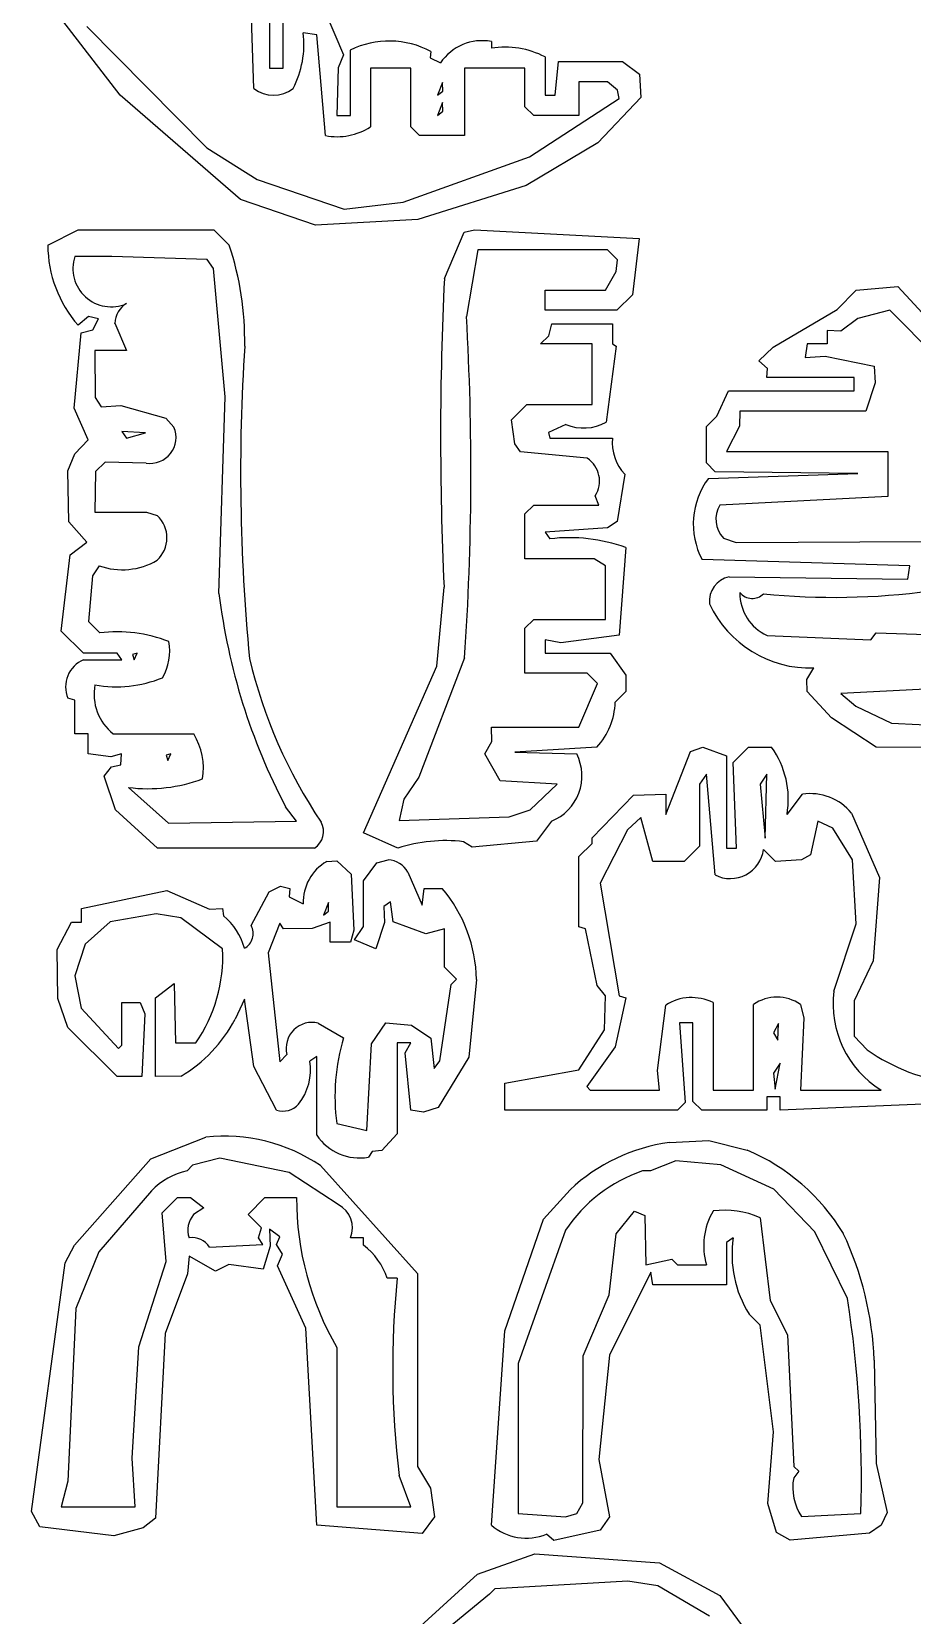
# Model space of a CAD drawing. Header units: millimetres. Extents: x 1.7 to 41.6, y 1.6 to 35.8.
# Drawn here: x 1.72 to 7.27, y 17.06 to 27.04 of the extents above; entities that cross this region are included whole.
import ezdxf

# ---------------------------------------------------------------- set-up
doc = ezdxf.new("R2010")
doc.units = ezdxf.units.MM
doc.linetypes.add('Continuous2', pattern=[0])
doc.layers.add('Unnamed Level 1', color=1, linetype='Continuous')

msp = doc.modelspace()

# ---------------------------------------------------------------- linework, layer by layer
at = {"layer": 'Unnamed Level 1', "color": 1, "linetype": 'Continuous2', "lineweight": -3}
for p, q in [((3.12, 26.686), (3.073, 28.031)), ((3.219, 28.029), (3.219, 26.813)), ((2.278, 26.644), (1.779, 27.291)), ((3.304, 26.813), (3.304, 27.321)), ((3.57, 27.168), (3.685, 26.898)), ((2.067, 27.076), (2.824, 26.312)), ((3.516, 27.025), (3.431, 27.037)), ((3.571, 26.389), (3.516, 27.025)), ((4.617, 26.982), (4.617, 26.94)), ((3.685, 26.898), (3.651, 26.816)), ((3.728, 26.516), (3.728, 26.928)), ((4.236, 26.919), (4.232, 26.88)), ((4.232, 26.88), (4.296, 26.847)), ((4.956, 26.885), (4.956, 26.643)), ((5.019, 26.643), (5.041, 26.855)), ((5.041, 26.855), (5.444, 26.855)), ((5.444, 26.855), (5.55, 26.776)), ((3.219, 26.813), (3.304, 26.813)), ((3.651, 26.816), (3.643, 26.516)), ((4.109, 26.813), (3.855, 26.813)), ((3.855, 26.813), (3.855, 26.444)), ((4.109, 26.444), (4.109, 26.813)), ((4.829, 26.813), (4.448, 26.813)), ((4.448, 26.813), (4.448, 26.389)), ((4.829, 26.571), (4.829, 26.813)), ((5.55, 26.776), (5.56, 26.63)), ((3.12, 26.6859), (3.12, 26.686)), ((4.31, 26.724), (4.278, 26.643)), ((4.278, 26.643), (4.311, 26.67)), ((4.311, 26.67), (4.31, 26.724)), ((5.35, 26.728), (5.168, 26.728)), ((5.168, 26.728), (5.168, 26.516)), ((5.412, 26.675), (5.35, 26.728)), ((5.422, 26.622), (5.412, 26.675)), ((3.035, 25.987), (2.278, 26.644)), ((4.31, 26.597), (4.278, 26.516)), ((4.311, 26.543), (4.31, 26.597)), ((4.884, 26.516), (4.829, 26.571)), ((4.858, 26.256), (5.422, 26.622)), ((4.956, 26.643), (5.019, 26.643)), ((5.56, 26.63), (5.288, 26.343)), ((3.643, 26.516), (3.728, 26.516)), ((4.278, 26.516), (4.311, 26.543)), ((5.168, 26.516), (4.884, 26.516)), ((4.164, 26.389), (4.109, 26.444)), ((4.448, 26.389), (4.164, 26.389)), ((2.824, 26.312), (3.14, 26.112)), ((4.061, 25.97), (4.858, 26.256)), ((5.288, 26.343), (4.836, 26.075)), ((3.14, 26.112), (3.689, 25.926)), ((4.836, 26.075), (4.154, 25.86)), ((3.509, 25.824), (3.035, 25.987)), ((3.689, 25.926), (4.061, 25.97)), ((4.154, 25.86), (3.509, 25.824)), ((1.821, 25.699), (2.012, 25.796)), ((2.012, 25.796), (2.868, 25.796)), ((2.868, 25.796), (2.965, 25.699)), ((4.321, 25.488), (4.445, 25.781)), ((4.445, 25.781), (4.511, 25.796)), ((4.511, 25.796), (5.549, 25.741)), ((4.532, 25.669), (4.46, 25.249)), ((5.35, 25.669), (4.532, 25.669)), ((5.413, 25.606), (5.35, 25.669)), ((5.549, 25.741), (5.507, 25.385)), ((2.224, 25.627), (1.991, 25.627)), ((2.826, 25.609), (2.224, 25.627)), ((2.866, 25.552), (2.826, 25.609)), ((2.938, 24.742), (2.866, 25.552)), ((5.404, 25.532), (5.413, 25.606)), ((5.337, 25.415), (5.404, 25.532)), ((4.956, 25.288), (4.956, 25.415)), ((4.956, 25.415), (5.337, 25.415)), ((5.507, 25.385), (5.409, 25.288)), ((6.798, 25.294), (6.917, 25.415)), ((6.917, 25.415), (7.18, 25.438)), ((7.18, 25.438), (7.836, 24.725)), ((5.409, 25.288), (4.956, 25.288)), ((6.394, 25.055), (6.798, 25.294)), ((7.129, 25.288), (6.927, 25.237)), ((7.419, 24.998), (7.129, 25.288)), ((2.077, 25.249), (2.012, 25.194)), ((2.031, 25.146), (2.104, 25.166)), ((2.141, 25.235), (2.077, 25.249)), ((2.104, 25.166), (2.141, 25.235)), ((2.244, 25.2058), (2.244, 25.206)), ((2.244, 25.206), (2.317, 25.034)), ((4.979, 25.128), (4.998, 25.203)), ((4.998, 25.203), (5.38, 25.203)), ((5.38, 25.203), (5.38, 25.076)), ((6.821, 25.157), (6.735, 25.161)), ((6.735, 25.161), (6.735, 25.076)), ((6.927, 25.237), (6.821, 25.157)), ((1.988, 24.671), (2.031, 25.146)), ((4.926, 25.076), (4.979, 25.128)), ((5.252, 25.076), (4.926, 25.076)), ((5.252, 24.695), (5.252, 25.076)), ((5.404, 25.062), (5.34, 24.583)), ((5.38, 25.076), (5.404, 25.062)), ((6.303, 24.97), (6.394, 25.055)), ((6.608, 25.076), (6.596, 24.991)), ((6.735, 25.076), (6.608, 25.076)), ((2.317, 25.034), (2.118, 25.034)), ((2.118, 25.034), (2.12, 24.739)), ((6.357, 24.922), (6.303, 24.97)), ((6.596, 24.991), (6.721, 24.999)), ((6.721, 24.999), (7.031, 24.937)), ((6.354, 24.864), (6.357, 24.922)), ((6.904, 24.864), (6.354, 24.864)), ((6.904, 24.78), (6.904, 24.864)), ((7.031, 24.937), (7.036, 24.831)), ((6.039, 24.622), (6.112, 24.78)), ((6.112, 24.78), (6.904, 24.78)), ((7.036, 24.831), (6.977, 24.652)), ((2.076, 24.471), (1.988, 24.671)), ((2.12, 24.739), (2.157, 24.68)), ((2.157, 24.68), (2.281, 24.689)), ((2.281, 24.689), (2.564, 24.609)), ((2.9, 23.504), (2.938, 24.742)), ((4.744, 24.598), (4.841, 24.695)), ((4.841, 24.695), (5.252, 24.695)), ((6.184, 24.653), (6.182, 24.557)), ((6.977, 24.652), (6.184, 24.653)), ((2.564, 24.609), (2.616, 24.551)), ((4.766, 24.446), (4.744, 24.598)), ((5.087, 24.568), (4.978, 24.518)), ((5.973, 24.555), (6.039, 24.622)), ((5.973, 24.326), (5.973, 24.555)), ((6.182, 24.557), (6.1, 24.398)), ((1.991, 24.383), (2.076, 24.471)), ((2.437, 24.515), (2.287, 24.525)), ((2.287, 24.525), (2.317, 24.483)), ((2.317, 24.483), (2.437, 24.515)), ((4.978, 24.518), (4.986, 24.483)), ((4.986, 24.483), (5.38, 24.483)), ((1.948, 24.276), (1.991, 24.383)), ((4.801, 24.396), (4.766, 24.446)), ((5.222, 24.356), (4.801, 24.396)), ((6.1, 24.398), (7.116, 24.398)), ((7.116, 24.398), (7.116, 24.114)), ((1.954, 23.956), (1.948, 24.276)), ((2.121, 24.273), (2.118, 24.017)), ((2.183, 24.331), (2.121, 24.273)), ((2.44, 24.325), (2.183, 24.331)), ((5.458, 24.255), (5.411, 23.958)), ((6.027, 24.271), (5.973, 24.326)), ((5.985, 24.229), (6.927, 24.26)), ((6.927, 24.26), (6.027, 24.271)), ((4.829, 24.005), (4.884, 24.06)), ((4.884, 24.06), (5.295, 24.06)), ((5.295, 24.06), (5.272, 24.119)), ((7.116, 24.114), (6.057, 24.06)), ((2.067, 23.827), (1.954, 23.956)), ((2.118, 24.017), (2.444, 24.017)), ((2.444, 24.017), (2.511, 23.994)), ((4.829, 23.721), (4.829, 24.005)), ((5.411, 23.958), (5.35, 23.917)), ((5.35, 23.917), (4.956, 23.89)), ((4.956, 23.89), (4.986, 23.848)), ((1.961, 23.747), (2.067, 23.827)), ((5.464, 23.793), (5.422, 23.24)), ((6.08, 23.852), (6.16, 23.825)), ((6.16, 23.825), (7.33, 23.831)), ((1.906, 23.267), (1.961, 23.747)), ((2.145, 23.678), (2.102, 23.614)), ((5.265, 23.721), (4.829, 23.721)), ((5.337, 23.678), (5.265, 23.721)), ((5.337, 23.339), (5.337, 23.678)), ((7.256, 23.678), (5.945, 23.718)), ((7.243, 23.593), (7.256, 23.678)), ((2.102, 23.614), (2.077, 23.327)), ((6.116, 23.609), (7.243, 23.593)), ((4.274, 23.046), (4.319, 23.544)), ((2.046, 23.128), (1.906, 23.267)), ((2.077, 23.327), (2.148, 23.255)), ((4.829, 23.285), (4.884, 23.339)), ((4.829, 23.001), (4.829, 23.285)), ((4.884, 23.339), (5.337, 23.339)), ((7.01, 23.212), (7.044, 23.255)), ((7.044, 23.255), (7.718, 23.233)), ((5.054, 23.193), (4.956, 23.212)), ((4.956, 23.212), (4.956, 23.128)), ((5.422, 23.24), (5.054, 23.193)), ((6.355, 23.239), (7.01, 23.212)), ((2.257, 23.128), (2.046, 23.128)), ((2.046, 23.085), (2.287, 23.085)), ((2.287, 23.085), (2.257, 23.128)), ((2.384, 23.128), (2.355, 23.119)), ((2.355, 23.119), (2.365, 23.085)), ((2.365, 23.085), (2.384, 23.128)), ((4.448, 23.097), (4.159, 22.346)), ((4.956, 23.128), (5.367, 23.128)), ((5.367, 23.128), (5.464, 22.988)), ((3.812, 21.996), (4.274, 23.046)), ((5.222, 23.001), (4.829, 23.001)), ((5.286, 22.937), (5.222, 23.001)), ((5.464, 22.988), (5.464, 22.886)), ((6.606, 22.961), (6.65, 23.034)), ((6.608, 22.886), (6.606, 22.961)), ((5.168, 22.662), (5.286, 22.937)), ((5.464, 22.886), (5.398, 22.819)), ((6.761, 22.719), (6.608, 22.886)), ((7.396, 22.903), (6.82, 22.874)), ((6.82, 22.874), (6.915, 22.793)), ((1.991, 22.831), (1.948, 22.844)), ((1.991, 22.619), (1.991, 22.831)), ((6.915, 22.793), (7.14, 22.686)), ((4.619, 22.571), (4.617, 22.662)), ((4.617, 22.662), (5.168, 22.662)), ((7.044, 22.535), (6.761, 22.719)), ((7.14, 22.686), (8.768, 22.607)), ((2.076, 22.619), (1.991, 22.619)), ((2.076, 22.492), (2.076, 22.619)), ((2.233, 22.619), (2.741, 22.619)), ((4.575, 22.492), (4.619, 22.571)), ((2.219, 22.474), (2.076, 22.492)), ((2.286, 22.493), (2.219, 22.474)), ((2.282, 22.424), (2.286, 22.493)), ((2.596, 22.492), (2.567, 22.484)), ((2.567, 22.484), (2.577, 22.45)), ((2.577, 22.45), (2.596, 22.492)), ((4.672, 22.323), (4.575, 22.492)), ((5.282, 22.535), (4.764, 22.503)), ((4.764, 22.503), (5.155, 22.492)), ((5.718, 22.111), (5.873, 22.508)), ((5.873, 22.508), (5.951, 22.535)), ((5.951, 22.535), (6.1, 22.48)), ((6.1, 22.48), (6.1, 21.899)), ((6.142, 22.438), (6.239, 22.535)), ((6.239, 22.535), (6.384, 22.535)), ((8.622, 22.524), (7.044, 22.535)), ((2.176, 22.353), (2.222, 22.412)), ((2.222, 22.412), (2.282, 22.424)), ((5.973, 22.365), (5.93, 22.302)), ((6.027, 21.73), (5.973, 22.365)), ((6.163, 21.899), (6.142, 22.438)), ((6.354, 22.365), (6.311, 22.302)), ((6.343, 21.961), (6.354, 22.365)), ((2.248, 22.14), (2.176, 22.353)), ((2.33, 22.281), (2.581, 22.057)), ((4.159, 22.346), (4.066, 22.208)), ((5.032, 22.302), (4.672, 22.323)), ((4.862, 22.14), (5.032, 22.302)), ((5.93, 22.302), (5.93, 21.912)), ((6.311, 22.302), (6.343, 21.961)), ((3.389, 22.069), (3.32, 22.159)), ((4.066, 22.208), (4.035, 22.073)), ((5.252, 21.964), (5.513, 22.232)), ((5.513, 22.232), (5.718, 22.238)), ((5.718, 22.238), (5.718, 22.111)), ((6.481, 22.111), (6.578, 22.238)), ((2.512, 21.899), (2.248, 22.14)), ((2.581, 22.057), (3.389, 22.069)), ((4.035, 22.073), (4.729, 22.096)), ((4.729, 22.096), (4.862, 22.14)), ((4.996, 22.069), (4.901, 21.942)), ((5.56, 22.092), (5.475, 22.014)), ((5.634, 21.815), (5.56, 22.092)), ((6.675, 22.068), (6.629, 21.857)), ((6.769, 22.025), (6.675, 22.068)), ((6.888, 22.119), (7.064, 21.713)), ((4.027, 21.899), (3.812, 21.996)), ((5.252, 21.929), (5.252, 21.964)), ((5.475, 22.014), (5.302, 21.679)), ((6.893, 21.826), (6.769, 22.025)), ((3.503, 21.899), (2.512, 21.899)), ((4.496, 21.905), (4.442, 21.939)), ((4.901, 21.942), (4.496, 21.905)), ((5.168, 21.845), (5.252, 21.929)), ((5.93, 21.912), (5.833, 21.815)), ((6.1, 21.899), (6.163, 21.899)), ((6.409, 21.815), (6.333, 21.891)), ((6.629, 21.857), (6.572, 21.824)), ((3.579, 21.815), (3.643, 21.818)), ((3.643, 21.818), (3.734, 21.735)), ((3.812, 21.692), (3.894, 21.807)), ((3.894, 21.807), (3.967, 21.824)), ((5.168, 21.403), (5.168, 21.845)), ((5.833, 21.815), (5.634, 21.815)), ((6.572, 21.824), (6.409, 21.815)), ((6.916, 21.421), (6.893, 21.826)), ((3.217, 21.624), (3.288, 21.659)), ((3.288, 21.659), (3.346, 21.645)), ((3.734, 21.735), (3.749, 21.382)), ((3.812, 21.404), (3.812, 21.692)), ((4.09, 21.747), (4.18, 21.54)), ((5.302, 21.679), (5.422, 20.967)), ((7.064, 21.713), (7.025, 21.188)), ((2.033, 21.518), (2.572, 21.632)), ((2.572, 21.632), (2.84, 21.515)), ((3.102, 21.411), (3.217, 21.624)), ((3.346, 21.645), (3.343, 21.591)), ((3.343, 21.591), (3.431, 21.548)), ((3.982, 21.56), (3.939, 21.53)), ((3.998, 21.435), (3.982, 21.56)), ((4.18, 21.54), (4.193, 21.645)), ((4.193, 21.645), (4.308, 21.645)), ((2.033, 21.433), (2.033, 21.518)), ((2.504, 21.485), (2.214, 21.435)), ((2.659, 21.46), (2.504, 21.485)), ((2.923, 21.264), (2.659, 21.46)), ((2.84, 21.515), (2.923, 21.518)), ((2.923, 21.518), (2.928, 21.472)), ((3.59, 21.556), (3.558, 21.476)), ((3.558, 21.476), (3.591, 21.502)), ((3.591, 21.502), (3.59, 21.556)), ((3.939, 21.53), (3.943, 21.43)), ((1.88, 21.261), (1.97, 21.433)), ((1.97, 21.433), (2.033, 21.433)), ((2.214, 21.435), (2.056, 21.294)), ((3.283, 21.425), (3.21, 21.24)), ((3.306, 21.391), (3.283, 21.425)), ((3.488, 21.393), (3.306, 21.391)), ((3.6, 21.433), (3.488, 21.393)), ((3.6, 21.306), (3.6, 21.433)), ((3.749, 21.382), (3.728, 21.306)), ((3.755, 21.321), (3.812, 21.404)), ((3.943, 21.43), (3.888, 21.264)), ((4.205, 21.359), (3.998, 21.435)), ((4.321, 21.391), (4.205, 21.359)), ((4.321, 21.149), (4.321, 21.391)), ((5.21, 21.391), (5.168, 21.403)), ((5.285, 21.034), (5.21, 21.391)), ((6.777, 20.997), (6.916, 21.421)), ((1.885, 20.951), (1.88, 21.261)), ((2.056, 21.294), (1.991, 21.094)), ((3.728, 21.306), (3.6, 21.306)), ((3.888, 21.264), (3.755, 21.321)), ((3.21, 21.24), (3.283, 20.553)), ((7.025, 21.188), (6.904, 20.937)), ((1.991, 21.094), (2.032, 20.891)), ((4.397, 21.073), (4.321, 21.149)), ((4.363, 21.04), (4.397, 21.073)), ((4.524, 21.071), (4.475, 20.581)), ((2.499, 20.955), (2.617, 21.045)), ((2.617, 21.045), (2.626, 20.671)), ((4.293, 20.558), (4.363, 21.04)), ((5.337, 20.967), (5.285, 21.034)), ((5.331, 20.754), (5.337, 20.967)), ((5.422, 20.967), (5.464, 20.955)), ((1.948, 20.768), (1.885, 20.951)), ((2.032, 20.891), (2.266, 20.637)), ((2.287, 20.658), (2.287, 20.925)), ((2.287, 20.925), (2.402, 20.925)), ((2.402, 20.925), (2.433, 20.854)), ((2.499, 20.459), (2.499, 20.955)), ((3.06, 20.948), (3.001, 20.82)), ((3.119, 20.523), (3.06, 20.948)), ((5.464, 20.955), (5.398, 20.647)), ((5.665, 20.498), (5.716, 20.91)), ((6.015, 20.925), (6.015, 20.374)), ((6.269, 20.374), (6.269, 20.913)), ((6.566, 20.9129), (6.566, 20.913)), ((6.566, 20.913), (6.587, 20.827)), ((6.904, 20.937), (6.904, 20.713)), ((2.257, 20.459), (1.948, 20.768)), ((2.433, 20.854), (2.414, 20.459)), ((3.526, 20.796), (3.685, 20.704)), ((3.861, 20.665), (3.952, 20.798)), ((3.952, 20.798), (4.113, 20.784)), ((4.113, 20.784), (4.236, 20.701)), ((5.888, 20.798), (5.803, 20.798)), ((5.803, 20.798), (5.839, 20.296)), ((5.888, 20.302), (5.888, 20.798)), ((6.428, 20.794), (6.396, 20.734)), ((6.424, 20.689), (6.428, 20.794)), ((6.587, 20.827), (6.566, 20.374)), ((2.626, 20.671), (2.753, 20.671)), ((3.831, 20.12), (3.861, 20.665)), ((4.024, 20.671), (4.023, 20.098)), ((4.109, 20.671), (4.024, 20.671)), ((4.073, 20.609), (4.109, 20.671)), ((4.236, 20.701), (4.257, 20.51)), ((5.168, 20.501), (5.331, 20.754)), ((6.396, 20.734), (6.424, 20.689)), ((6.904, 20.713), (6.986, 20.628)), ((2.266, 20.637), (2.287, 20.658)), ((3.283, 20.553), (3.328, 20.598)), ((3.516, 20.586), (3.473, 20.556)), ((3.516, 20.09), (3.516, 20.586)), ((4.109, 20.247), (4.073, 20.609)), ((4.475, 20.581), (4.281, 20.264)), ((5.398, 20.647), (5.219, 20.396)), ((2.414, 20.459), (2.257, 20.459)), ((2.661, 20.461), (2.499, 20.459)), ((3.262, 20.247), (3.119, 20.523)), ((4.257, 20.51), (4.293, 20.558)), ((4.702, 20.417), (5.168, 20.501)), ((5.676, 20.374), (5.665, 20.498)), ((6.438, 20.544), (6.396, 20.48)), ((6.396, 20.48), (6.407, 20.379)), ((6.407, 20.379), (6.438, 20.544)), ((4.702, 20.247), (4.702, 20.417)), ((5.219, 20.396), (5.24, 20.374)), ((5.24, 20.374), (5.676, 20.374)), ((6.015, 20.374), (6.269, 20.374)), ((6.566, 20.374), (7.074, 20.374)), ((4.281, 20.264), (4.189, 20.234)), ((5.839, 20.296), (5.791, 20.247)), ((5.943, 20.247), (5.888, 20.302)), ((6.438, 20.332), (6.354, 20.332)), ((6.354, 20.332), (6.354, 20.247)), ((6.438, 20.247), (6.438, 20.332)), ((7.576, 20.296), (6.438, 20.247)), ((3.643, 20.163), (3.831, 20.12)), ((4.189, 20.234), (4.109, 20.247)), ((5.791, 20.247), (4.702, 20.247)), ((6.354, 20.247), (5.943, 20.247)), ((2.471, 19.941), (2.817, 20.078)), ((4.023, 20.098), (3.927, 19.993)), ((3.866, 19.987), (3.842, 19.951)), ((3.927, 19.993), (3.866, 19.987)), ((5.74, 20.044), (5.989, 20.057)), ((5.989, 20.057), (6.23, 19.995)), ((1.989, 19.396), (2.471, 19.941)), ((2.732, 19.9), (2.699, 19.866)), ((2.906, 19.946), (2.732, 19.9)), ((3.343, 19.854), (2.906, 19.946)), ((3.54, 19.898), (4.151, 19.218)), ((5.621, 19.866), (5.569, 19.865)), ((5.779, 19.928), (5.621, 19.866)), ((6.063, 19.903), (5.779, 19.928)), ((6.397, 19.749), (6.063, 19.903)), ((3.652, 19.652), (3.343, 19.854)), ((2.474, 19.739), (2.143, 19.354)), ((2.542, 19.6), (2.639, 19.697)), ((2.639, 19.697), (2.72, 19.697)), ((2.72, 19.697), (2.804, 19.633)), ((3.083, 19.591), (3.189, 19.697)), ((3.189, 19.697), (3.389, 19.697)), ((4.946, 19.56), (5.113, 19.745)), ((6.656, 19.48), (6.397, 19.749)), ((2.568, 19.294), (2.542, 19.6)), ((2.804, 19.633), (2.74, 19.59)), ((3.168, 19.506), (3.083, 19.591)), ((5.404, 19.468), (5.519, 19.612)), ((5.519, 19.612), (5.584, 19.584)), ((5.584, 19.584), (5.591, 19.273)), ((6.311, 19.569), (6.374, 19.047)), ((3.148, 19.443), (3.168, 19.506)), ((3.284, 19.45), (3.219, 19.497)), ((3.219, 19.497), (3.222, 19.39)), ((4.702, 18.856), (4.946, 19.56)), ((5.084, 19.491), (4.786, 18.65)), ((5.36, 19.083), (5.404, 19.468)), ((6.862, 19.061), (6.656, 19.48)), ((1.931, 19.285), (1.989, 19.396)), ((2.84, 19.384), (3.177, 19.4)), ((3.177, 19.4), (3.148, 19.443)), ((3.222, 19.39), (3.179, 19.246)), ((3.262, 19.4), (3.284, 19.45)), ((3.301, 19.339), (3.262, 19.4)), ((3.812, 19.443), (3.728, 19.443)), ((3.812, 19.396), (3.812, 19.443)), ((6.142, 19.443), (6.1, 19.413)), ((6.1, 19.413), (6.1, 19.146)), ((1.719, 17.719), (1.931, 19.285)), ((2.143, 19.354), (1.997, 18.998)), ((2.395, 18.757), (2.568, 19.294)), ((2.711, 19.328), (2.701, 19.216)), ((2.878, 19.232), (2.711, 19.328)), ((2.961, 19.274), (2.878, 19.232)), ((3.179, 19.246), (2.961, 19.274)), ((3.268, 19.267), (3.301, 19.339)), ((3.447, 18.874), (3.268, 19.267)), ((5.591, 19.273), (5.755, 19.309)), ((5.755, 19.309), (5.791, 19.273)), ((5.791, 19.273), (5.973, 19.273)), ((2.701, 19.216), (2.561, 18.84)), ((4.024, 19.188), (3.961, 19.188)), ((4.151, 19.218), (4.151, 18.002)), ((5.623, 19.226), (5.362, 18.704)), ((5.634, 19.146), (5.623, 19.226)), ((5.196, 18.7), (5.36, 19.083)), ((6.1, 19.146), (5.634, 19.146)), ((1.997, 18.998), (1.948, 17.909)), ((6.311, 18.892), (6.242, 18.962)), ((6.374, 19.047), (6.483, 18.832)), ((3.516, 17.633), (3.447, 18.874)), ((6.396, 18.221), (6.311, 18.892)), ((2.561, 18.84), (2.499, 17.676)), ((4.617, 17.633), (4.702, 18.856)), ((6.483, 18.832), (6.523, 18.002)), ((2.353, 18.054), (2.395, 18.757)), ((3.643, 18.752), (3.643, 17.748)), ((5.193, 17.773), (5.196, 18.7)), ((5.362, 18.704), (5.295, 18.045)), ((7.031, 18.672), (7.043, 18.021)), ((4.786, 18.65), (4.786, 17.706)), ((6.36, 17.769), (6.396, 18.221)), ((2.372, 17.748), (2.353, 18.054)), ((4.151, 18.002), (4.233, 17.865)), ((5.295, 18.045), (5.361, 17.685)), ((6.523, 18.002), (6.556, 17.973)), ((6.556, 17.973), (6.523, 17.93)), ((7.043, 18.021), (7.113, 17.711)), ((1.948, 17.909), (1.906, 17.748)), ((4.109, 17.748), (4.036, 17.946)), ((4.233, 17.865), (4.259, 17.685)), ((5.156, 17.706), (5.193, 17.773)), ((6.414, 17.587), (6.36, 17.769)), ((1.77, 17.621), (1.719, 17.719)), ((1.906, 17.748), (2.372, 17.748)), ((2.499, 17.676), (2.422, 17.616)), ((3.643, 17.748), (4.109, 17.748)), ((4.259, 17.685), (4.181, 17.579)), ((4.786, 17.706), (5.084, 17.685)), ((5.084, 17.685), (5.156, 17.706)), ((5.361, 17.685), (5.303, 17.6)), ((6.573, 17.686), (6.947, 17.706)), ((7.113, 17.711), (7.074, 17.633)), ((2.236, 17.564), (1.77, 17.621)), ((2.422, 17.616), (2.236, 17.564)), ((4.181, 17.579), (3.516, 17.633)), ((5.011, 17.536), (4.965, 17.575)), ((5.303, 17.6), (5.011, 17.536)), ((6.501, 17.537), (6.414, 17.587)), ((7, 17.582), (6.501, 17.537)), ((7.074, 17.633), (7, 17.582)), ((4.53, 17.323), (4.892, 17.452)), ((4.892, 17.452), (5.678, 17.395)), ((5.678, 17.395), (6.058, 17.189)), ((4.098, 16.931), (4.53, 17.323)), ((5.477, 17.279), (4.638, 17.231)), ((5.666, 17.25), (5.477, 17.279)), ((4.605, 17.198), (4.152, 16.826)), ((4.638, 17.231), (4.605, 17.198)), ((5.992, 17.058), (5.666, 17.25)), ((6.058, 17.189), (6.501, 16.59))]:
    msp.add_line(p, q, dxfattribs=at)
for centre, radius, start, end in [((2.8319, 26.9649), 0.6034, 332.47017, 6.86256), ((3.9732, 26.4291), 0.5559, 61.79368, 116.17618), ((4.5591, 26.6706), 0.3167, 79.45747, 146.16159), ((4.7016, 26.3894), 0.5571, 62.83141, 98.73792), ((3.2434, 26.8419), 0.199, 231.65518, 308.3908), ((3.6433, 26.7766), 0.3943, 259.43932, 302.48146), ((2.5887, 25.7007), 0.7677, 180.12818, 221.30609), ((1.1156, 25.0915), 1.9466, 359.16022, 18.18332), ((2.2209, 25.552), 0.2419, 161.92584, 293.40472), ((24.768, 24.495), 20.4711, 177.21948, 182.66263), ((2.3846, 25.2067), 0.1406, 118.73437, 180.35607), ((-12.5485, 24.2678), 17.0368, 356.0594, 3.30162), ((15.3929, 24.2661), 12.3566, 176.30255, 185.44327), ((2.4652, 24.4869), 0.1639, 261.16747, 23.01205), ((5.1979, 24.8394), 0.2932, 247.78357, 299.00295), ((5.6729, 24.4559), 0.2941, 174.70476, 223.06754), ((5.1253, 24.2118), 0.1736, 327.67439, 56.15169), ((6.373, 23.9416), 0.4829, 143.46738, 207.5809), ((6.2072, 23.9713), 0.1744, 149.4467, 223.17332), ((2.3808, 23.854), 0.1912, 312.51711, 47.07512), ((5.1074, 22.7989), 1.0561, 70.26921, 96.60315), ((2.2901, 24.086), 0.433, 250.42827, 300.52641), ((6.1495, 23.4543), 0.1583, 102.20581, 185.8988), ((6.797, 23.9828), 3.9263, 187.00493, 207.6788), ((6.2616, 23.5722), 0.1001, 219.16134, 314.65135), ((6.4754, 23.5044), 0.2914, 179.09756, 245.5973), ((6.7766, 27.9835), 4.5045, 264.335, 277.73626), ((6.6296, 23.7386), 0.7049, 205.24163, 271.65993), ((2.2595, 22.3833), 0.8788, 68.33053, 97.29), ((2.2535, 23.1412), 0.3357, 329.9268, 10.08594), ((2.1153, 22.9164), 0.1823, 112.338, 203.40459), ((6.1555, 23.8225), 3.1489, 193.37615, 213.97003), ((2.2547, 23.6729), 0.7574, 259.60231, 292.45772), ((2.4314, 22.8687), 0.3189, 169.28732, 231.53994), ((4.9584, 22.8329), 0.4398, 317.36984, 358.19463), ((2.3899, 22.4037), 0.4119, 350.40089, 31.51976), ((4.8814, 22.3535), 0.3067, 291.9454, 26.85352), ((5.9217, 22.2062), 0.5673, 350.34442, 35.42744), ((2.4524, 23.2623), 0.9889, 262.88941, 290.33066), ((6.6299, 21.91), 0.3321, 39.00619, 98.99359), ((3.4339, 22.0034), 0.1252, 303.48585, 28.44213), ((4.3257, 20.973), 0.973, 83.13451, 107.87686), ((6.1231, 21.9187), 0.2118, 243.0249, 352.47647), ((3.7258, 21.5591), 0.295, 119.8419, 182.1584), ((3.9623, 21.6797), 0.1444, 27.78166, 88.1236), ((3.5985, 21.0504), 0.9257, 1.27655, 39.9671), ((2.6826, 21.1685), 0.3903, 14.76739, 51.04382), ((3.012, 21.3598), 0.1036, 297.60987, 29.65477), ((1.9633, 21.2183), 0.9608, 325.2779, 2.72958), ((6.4174, 20.702), 0.258, 54.84334, 125.11834), ((7.4089, 20.9159), 0.6371, 172.68982, 238.28661), ((5.8787, 20.6538), 0.3035, 63.32264, 122.42105), ((2.1917, 21.246), 0.9146, 300.87419, 332.23994), ((3.4869, 20.6371), 0.1636, 76.16599, 193.83391), ((4.9059, 20.3371), 1.2748, 163.27265, 187.84894), ((7.674, 21.6016), 1.1921, 234.75284, 263.54707), ((3.1234, 20.5028), 0.3536, 321.98435, 8.65358), ((3.3015, 20.3784), 0.1372, 253.26496, 317.10672), ((2.931, 18.9938), 1.0902, 56.03823, 96.00113), ((3.7859, 20.2713), 0.3252, 213.88518, 279.92987), ((5.8947, 18.9128), 1.1418, 97.78519, 133.20527), ((5.7241, 18.7975), 1.3, 31.20367, 67.09733), ((2.8023, 19.4201), 0.4577, 103.04716, 135.83779), ((5.8884, 18.9494), 0.9697, 109.22823, 146.046), ((5.2574, 19.6926), 1.8684, 179.86438, 210.22551), ((2.8548, 19.491), 0.1516, 139.21801, 198.46174), ((3.5773, 19.5065), 0.1636, 337.15778, 62.80872), ((6.3855, 19.394), 0.4298, 149.52514, 196.34959), ((6.0901, 19.0887), 0.5287, 65.30244, 98.16607), ((4.9486, 18.5871), 2.0841, 2.33548, 25.09512), ((2.7315, 19.3173), 0.1274, 31.58547, 99.25907), ((3.5449, 19.0473), 0.4392, 18.68069, 52.55066), ((6.8413, 19.3375), 0.7072, 171.41856, 212.07035), ((9.5535, 18.6204), 5.5585, 174.13874, 186.96838), ((-0.3937, 17.9257), 7.3439, 358.28593, 8.89316), ((6.8433, 17.8685), 0.3261, 169.13311, 214.02839), ((4.8385, 17.8887), 0.3383, 229.10732, 291.96772)]:
    msp.add_arc(centre, radius, start, end, dxfattribs=at)

doc.saveas('drawing.dxf')
